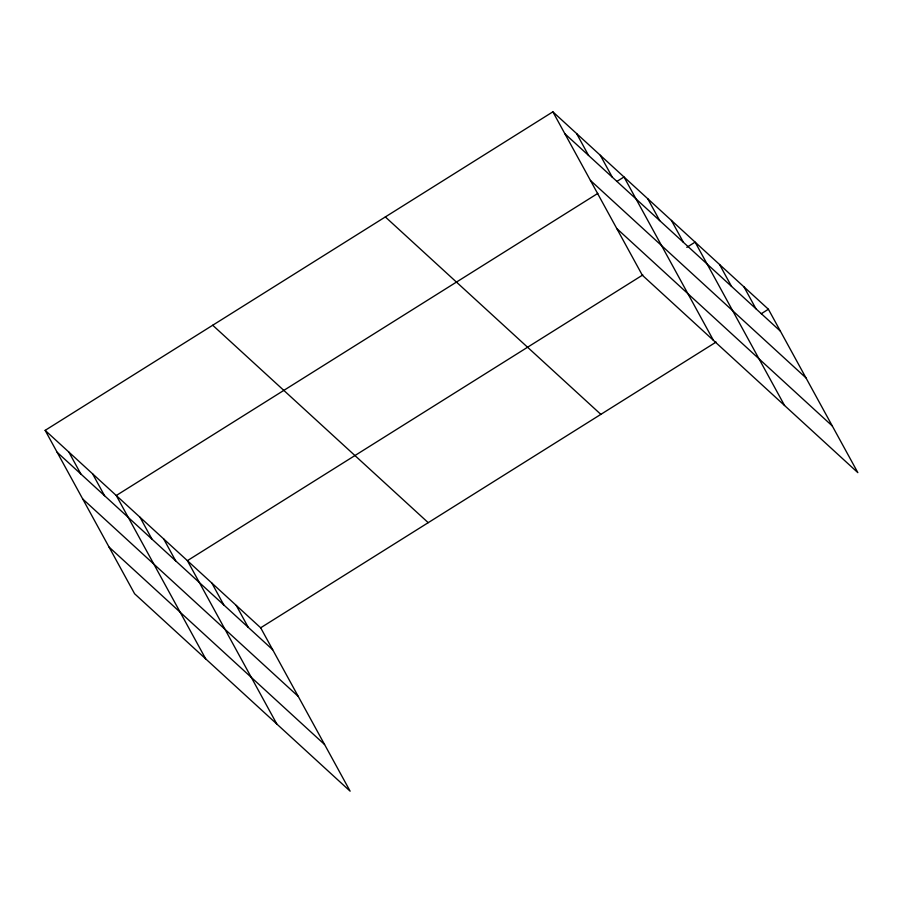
<?xml version="1.0" encoding="UTF-8"?>
<svg xmlns="http://www.w3.org/2000/svg" width="903" height="903" viewBox="0 0 903 903"><rect width="100%" height="100%" fill="white"/><g stroke="black" fill="none" stroke-linecap="round" stroke-linejoin="round"><path stroke-width="1.35" d="M45.15 430.359L260.674 627.788L350.127 791.175L134.603 593.756L45.15 430.359L552.873 111.825L768.397 309.244L857.85 472.641L642.326 275.212L552.873 111.825M597.854 193.377L116.273 495.51L205.726 658.908M616.873 181.447L623.996 176.977L713.449 340.363M642.834 274.93L187.395 560.661L276.849 724.059M686.799 247.343L695.118 242.128L784.572 405.515M260.674 627.788L716.113 342.056M761.263 313.725L768.397 309.244M564.883 133.757L780.406 331.175M590.438 180.431L805.961 377.86M616.772 228.527L832.295 425.956M385.333 216.934L600.845 414.364M212.702 325.238L428.214 522.668M57.16 452.29L272.672 649.72M82.715 498.975L298.238 696.405M109.049 547.071L324.561 744.501M743.97 286.872L755.98 308.803M719.544 264.5L731.554 286.432M671.414 220.411L683.424 242.343M647.711 198.694L659.709 220.625M600.292 155.26L612.302 177.191M576.588 133.542L588.587 155.474M236.247 605.416L248.246 627.348M211.821 583.033L223.82 604.965M163.68 538.944L175.69 560.876M139.976 517.227L151.986 539.159M92.569 473.793L104.567 495.724M68.854 452.076L80.864 474.007"/></g></svg>
